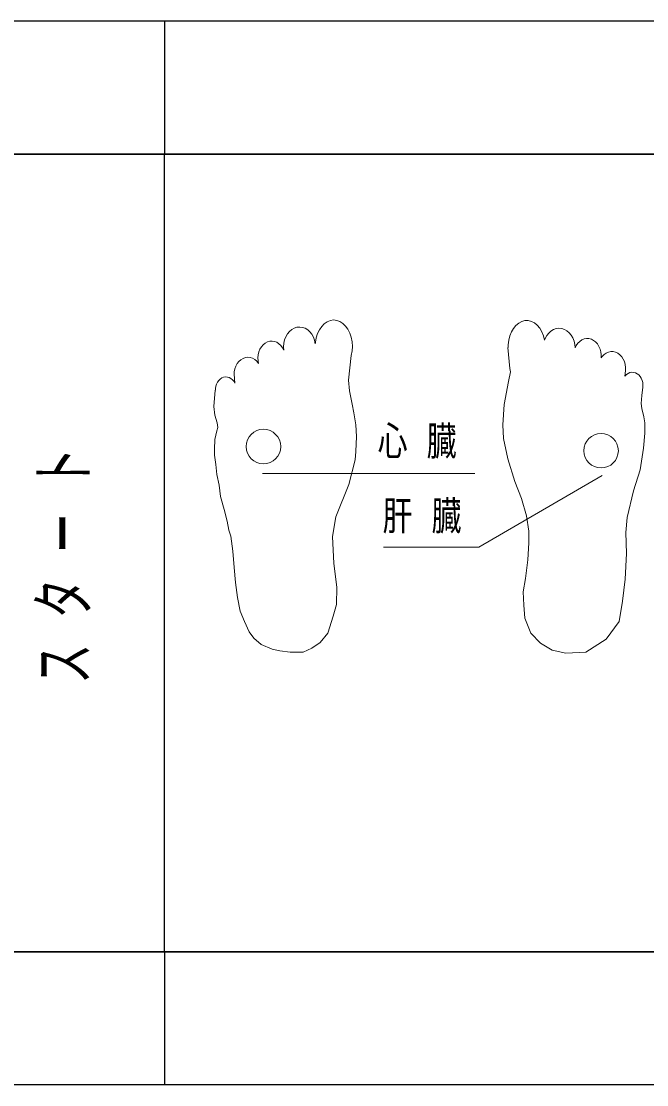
# Model space of a CAD drawing. Units: millimetres on the paper. Extents: x -365 to 0, y -12 to 257.
# Drawn here: x -253.82 to -244.4, y 178.42 to 194.42 of the extents above; entities that cross this region are included whole.
import ezdxf

# ---------------------------------------------------------------- set-up
doc = ezdxf.new("R2010")
doc.units = ezdxf.units.MM
doc.layers.add('LY_1', color=7, linetype='Continuous', lineweight=13)
doc.styles.add('ＭＳ ゴシック', font='')
doc.styles.get('ＭＳ ゴシック').set_extended_font_data('MS Gothic')

msp = doc.modelspace()

# ---------------------------------------------------------------- linework, layer by layer
at = {"layer": 'LY_1', "lineweight": 25}
for p, q in [((-251.663, 194.421), (-263.663, 194.421)), ((-239.663, 194.421), (-251.663, 194.421)), ((-251.663, 194.421), (-251.663, 192.421)), ((-251.663, 194.421), (-251.663, 192.421)), ((-251.663, 192.421), (-263.663, 192.421)), ((-263.663, 192.421), (-251.663, 192.421)), ((-251.663, 180.421), (-251.663, 192.421)), ((-251.663, 192.421), (-227.663, 192.421)), ((-239.663, 192.421), (-251.663, 192.421)), ((-251.663, 180.421), (-251.663, 192.421)), ((-251.663, 180.421), (-263.663, 180.421)), ((-263.663, 180.421), (-251.663, 180.421)), ((-239.663, 180.421), (-251.663, 180.421)), ((-251.663, 180.421), (-251.663, 178.421)), ((-251.663, 180.421), (-251.663, 178.421)), ((-251.663, 180.421), (-227.663, 180.421)), ((-251.663, 178.421), (-263.663, 178.421)), ((-239.663, 178.421), (-251.663, 178.421))]:
    msp.add_line(p, q, dxfattribs=at)
at = {"layer": 'LY_1'}
for p, q in [((-249.166, 189.92), (-249.213, 189.901)), ((-249.118, 189.927), (-249.166, 189.92)), ((-249.069, 189.921), (-249.118, 189.927)), ((-249.022, 189.904), (-249.069, 189.921)), ((-249.748, 189.782), (-249.783, 189.753)), ((-249.71, 189.804), (-249.748, 189.782)), ((-249.67, 189.817), (-249.71, 189.804)), ((-249.628, 189.821), (-249.67, 189.817)), ((-249.587, 189.816), (-249.628, 189.821)), ((-249.546, 189.802), (-249.587, 189.816)), ((-249.508, 189.779), (-249.546, 189.802)), ((-249.474, 189.749), (-249.508, 189.779)), ((-249.331, 189.781), (-249.359, 189.723)), ((-249.297, 189.831), (-249.331, 189.781)), ((-249.258, 189.871), (-249.297, 189.831)), ((-249.213, 189.901), (-249.258, 189.871)), ((-248.978, 189.875), (-249.022, 189.904)), ((-248.937, 189.835), (-248.978, 189.875)), ((-248.902, 189.787), (-248.937, 189.835)), ((-248.874, 189.73), (-248.902, 189.787)), ((-246.41, 189.8), (-246.442, 189.747)), ((-246.373, 189.846), (-246.41, 189.8)), ((-246.331, 189.881), (-246.373, 189.845)), ((-246.285, 189.905), (-246.331, 189.881)), ((-246.237, 189.917), (-246.285, 189.905)), ((-246.188, 189.918), (-246.237, 189.917)), ((-246.14, 189.906), (-246.188, 189.918)), ((-246.094, 189.882), (-246.14, 189.906)), ((-246.052, 189.848), (-246.094, 189.882)), ((-246.014, 189.803), (-246.052, 189.848)), ((-245.983, 189.75), (-246.014, 189.803)), ((-245.845, 189.76), (-245.879, 189.73)), ((-245.807, 189.783), (-245.845, 189.76)), ((-245.767, 189.797), (-245.807, 189.783)), ((-245.725, 189.803), (-245.767, 189.797)), ((-245.684, 189.799), (-245.725, 189.803)), ((-245.643, 189.786), (-245.684, 189.799)), ((-245.605, 189.764), (-245.643, 189.786)), ((-245.57, 189.735), (-245.605, 189.764)), ((-250.08, 189.607), (-250.115, 189.597)), ((-250.044, 189.609), (-250.08, 189.607)), ((-250.008, 189.604), (-250.044, 189.609)), ((-249.973, 189.591), (-250.008, 189.604)), ((-249.855, 189.626), (-249.866, 189.576)), ((-249.837, 189.673), (-249.855, 189.626)), ((-249.813, 189.716), (-249.837, 189.673)), ((-249.783, 189.753), (-249.813, 189.716)), ((-249.445, 189.712), (-249.474, 189.749)), ((-249.421, 189.669), (-249.445, 189.712)), ((-249.404, 189.621), (-249.421, 189.669)), ((-249.394, 189.57), (-249.404, 189.621)), ((-249.379, 189.66), (-249.391, 189.593)), ((-249.359, 189.723), (-249.379, 189.66)), ((-248.853, 189.667), (-248.874, 189.73)), ((-248.84, 189.6), (-248.853, 189.667)), ((-248.835, 189.53), (-248.84, 189.6)), ((-246.482, 189.621), (-246.49, 189.552)), ((-246.466, 189.686), (-246.482, 189.621)), ((-246.442, 189.747), (-246.466, 189.686)), ((-245.958, 189.69), (-245.983, 189.75)), ((-245.941, 189.624), (-245.958, 189.69)), ((-245.931, 189.649), (-245.941, 189.624)), ((-245.908, 189.692), (-245.931, 189.649)), ((-245.879, 189.73), (-245.908, 189.692)), ((-245.54, 189.699), (-245.57, 189.735)), ((-245.516, 189.656), (-245.54, 189.699)), ((-245.498, 189.609), (-245.516, 189.656)), ((-245.486, 189.559), (-245.498, 189.609)), ((-245.411, 189.605), (-245.44, 189.577)), ((-245.379, 189.627), (-245.411, 189.605)), ((-245.345, 189.641), (-245.379, 189.627)), ((-245.309, 189.647), (-245.345, 189.641)), ((-245.273, 189.646), (-245.309, 189.647)), ((-245.237, 189.637), (-245.273, 189.646)), ((-245.203, 189.62), (-245.237, 189.637)), ((-245.173, 189.596), (-245.203, 189.62)), ((-250.244, 189.446), (-250.254, 189.403)), ((-250.227, 189.487), (-250.244, 189.446)), ((-250.205, 189.523), (-250.227, 189.487)), ((-250.179, 189.554), (-250.205, 189.523)), ((-250.149, 189.579), (-250.179, 189.554)), ((-250.115, 189.597), (-250.149, 189.579)), ((-249.941, 189.57), (-249.973, 189.591)), ((-249.912, 189.543), (-249.941, 189.57)), ((-249.887, 189.51), (-249.912, 189.543)), ((-249.867, 189.472), (-249.887, 189.51)), ((-249.866, 189.576), (-249.87, 189.524)), ((-249.87, 189.524), (-249.867, 189.472)), ((-249.391, 189.593), (-249.394, 189.57)), ((-248.851, 189.393), (-248.839, 189.461)), ((-248.839, 189.461), (-248.835, 189.53)), ((-246.497, 189.514), (-246.466, 189.197)), ((-246.49, 189.552), (-246.491, 189.514)), ((-245.482, 189.507), (-245.486, 189.559)), ((-245.464, 189.543), (-245.482, 189.507)), ((-245.44, 189.577), (-245.464, 189.543)), ((-245.146, 189.566), (-245.173, 189.596)), ((-245.123, 189.53), (-245.146, 189.566)), ((-245.106, 189.49), (-245.123, 189.53)), ((-245.095, 189.447), (-245.106, 189.49)), ((-245.089, 189.402), (-245.095, 189.447)), ((-244.981, 189.444), (-245.015, 189.429)), ((-244.945, 189.452), (-244.981, 189.444)), ((-244.909, 189.451), (-244.945, 189.452)), ((-244.873, 189.443), (-244.909, 189.451)), ((-244.839, 189.427), (-244.873, 189.443)), ((-250.543, 189.303), (-250.568, 189.271)), ((-250.513, 189.329), (-250.543, 189.303)), ((-250.481, 189.349), (-250.513, 189.329)), ((-250.446, 189.361), (-250.481, 189.349)), ((-250.41, 189.365), (-250.446, 189.361)), ((-250.373, 189.362), (-250.41, 189.365)), ((-250.338, 189.35), (-250.373, 189.362)), ((-250.305, 189.331), (-250.338, 189.35)), ((-250.275, 189.306), (-250.305, 189.331)), ((-250.25, 189.274), (-250.275, 189.306)), ((-250.254, 189.403), (-250.258, 189.358)), ((-250.258, 189.358), (-250.256, 189.313)), ((-250.256, 189.313), (-250.25, 189.274)), ((-248.895, 189.021), (-248.851, 189.393)), ((-245.09, 189.357), (-245.089, 189.402)), ((-245.075, 189.378), (-245.09, 189.357)), ((-245.047, 189.407), (-245.075, 189.378)), ((-245.015, 189.429), (-245.047, 189.407)), ((-244.808, 189.404), (-244.839, 189.427)), ((-244.781, 189.374), (-244.808, 189.404)), ((-244.758, 189.339), (-244.781, 189.374)), ((-244.74, 189.3), (-244.758, 189.339)), ((-244.728, 189.257), (-244.74, 189.3)), ((-250.613, 189.148), (-250.616, 189.103)), ((-250.604, 189.192), (-250.613, 189.148)), ((-250.589, 189.233), (-250.604, 189.192)), ((-250.568, 189.271), (-250.589, 189.233)), ((-246.456, 189.146), (-246.486, 189.002)), ((-246.466, 189.197), (-246.456, 189.146)), ((-244.729, 189.122), (-244.731, 189.083)), ((-244.729, 189.122), (-244.723, 189.167)), ((-244.722, 189.212), (-244.728, 189.257)), ((-244.723, 189.167), (-244.722, 189.212)), ((-244.682, 189.124), (-244.707, 189.107)), ((-244.656, 189.135), (-244.682, 189.124)), ((-244.628, 189.14), (-244.656, 189.135)), ((-244.6, 189.138), (-244.628, 189.14)), ((-244.573, 189.131), (-244.6, 189.138)), ((-244.547, 189.118), (-244.573, 189.131)), ((-250.88, 188.962), (-250.891, 188.93)), ((-250.865, 188.992), (-250.88, 188.962)), ((-250.846, 189.017), (-250.865, 188.992)), ((-250.824, 189.038), (-250.846, 189.017)), ((-250.799, 189.055), (-250.824, 189.038)), ((-250.773, 189.065), (-250.799, 189.055)), ((-250.745, 189.07), (-250.773, 189.065)), ((-250.717, 189.068), (-250.745, 189.07)), ((-250.69, 189.061), (-250.717, 189.068)), ((-250.664, 189.047), (-250.69, 189.061)), ((-250.641, 189.028), (-250.664, 189.047)), ((-250.62, 189.005), (-250.641, 189.028)), ((-250.603, 188.977), (-250.62, 189.005)), ((-250.616, 189.103), (-250.612, 189.058)), ((-250.612, 189.058), (-250.609, 189.041)), ((-250.609, 189.041), (-250.603, 188.977)), ((-248.895, 189.021), (-248.877, 188.863)), ((-246.486, 189.002), (-246.548, 188.654)), ((-244.729, 189.086), (-244.731, 189.083)), ((-244.707, 189.107), (-244.729, 189.086)), ((-244.523, 189.1), (-244.547, 189.118)), ((-244.503, 189.077), (-244.523, 189.1)), ((-244.485, 189.049), (-244.503, 189.077)), ((-244.472, 189.018), (-244.485, 189.049)), ((-244.464, 188.985), (-244.472, 189.018)), ((-244.46, 188.951), (-244.464, 188.985)), ((-250.9, 188.869), (-250.919, 188.624)), ((-250.897, 188.896), (-250.898, 188.869)), ((-250.891, 188.93), (-250.897, 188.896)), ((-248.877, 188.863), (-248.839, 188.658)), ((-244.461, 188.916), (-244.477, 188.791)), ((-244.461, 188.916), (-244.46, 188.951)), ((-248.839, 188.658), (-248.811, 188.528)), ((-246.548, 188.654), (-246.568, 188.347)), ((-244.477, 188.791), (-244.487, 188.671)), ((-244.487, 188.671), (-244.475, 188.593)), ((-250.919, 188.624), (-250.905, 188.497)), ((-250.905, 188.497), (-250.869, 188.377)), ((-248.811, 188.528), (-248.783, 188.351)), ((-244.475, 188.593), (-244.447, 188.471)), ((-250.869, 188.377), (-250.862, 188.307)), ((-248.783, 188.351), (-248.774, 188.174)), ((-246.568, 188.347), (-246.558, 188.143)), ((-244.447, 188.471), (-244.43, 188.378)), ((-244.43, 188.225), (-244.43, 188.378)), ((-250.876, 188.258), (-250.905, 188.131)), ((-250.862, 188.307), (-250.876, 188.258)), ((-248.774, 188.174), (-248.783, 187.95)), ((-244.45, 188), (-244.43, 188.225)), ((-250.905, 188.131), (-250.912, 187.983)), ((-246.558, 188.143), (-246.497, 187.836)), ((-244.501, 187.672), (-244.45, 188)), ((-250.912, 187.983), (-250.912, 187.891)), ((-250.912, 187.891), (-250.89, 187.751)), ((-248.783, 187.95), (-248.791, 187.823)), ((-250.89, 187.751), (-250.876, 187.603)), ((-248.889, 187.45), (-248.791, 187.823)), ((-246.497, 187.836), (-246.388, 187.496)), ((-250.876, 187.603), (-250.841, 187.441)), ((-250.19, 187.617), (-246.993, 187.617)), ((-246.931, 186.509), (-245.075, 187.585)), ((-244.603, 187.355), (-244.501, 187.672)), ((-250.841, 187.441), (-250.82, 187.272)), ((-249.083, 186.963), (-248.889, 187.45)), ((-246.388, 187.496), (-246.291, 187.241)), ((-250.82, 187.272), (-250.764, 187.075)), ((-246.291, 187.241), (-246.212, 186.978)), ((-244.696, 186.956), (-244.603, 187.355)), ((-250.764, 187.075), (-250.721, 186.898)), ((-250.721, 186.898), (-250.693, 186.765)), ((-249.132, 186.671), (-249.083, 186.963)), ((-246.212, 186.978), (-246.177, 186.75)), ((-244.716, 186.731), (-244.696, 186.956)), ((-250.693, 186.765), (-250.665, 186.673)), ((-246.177, 186.75), (-246.177, 186.574)), ((-244.706, 186.413), (-244.716, 186.731)), ((-250.665, 186.673), (-250.637, 186.448)), ((-249.116, 186.265), (-249.132, 186.671)), ((-246.177, 186.574), (-246.194, 186.32)), ((-250.637, 186.448), (-250.616, 186.201)), ((-248.365, 186.509), (-246.931, 186.509)), ((-244.726, 186.025), (-244.706, 186.413)), ((-249.067, 185.909), (-249.116, 186.265)), ((-246.194, 186.32), (-246.23, 186.039)), ((-250.616, 186.201), (-250.595, 185.976)), ((-250.595, 185.976), (-250.567, 185.751)), ((-246.23, 186.039), (-246.265, 185.837)), ((-244.767, 185.697), (-244.726, 186.025)), ((-249.074, 185.645), (-249.067, 185.909)), ((-246.265, 185.837), (-246.256, 185.635)), ((-250.567, 185.751), (-250.524, 185.546)), ((-249.123, 185.469), (-249.074, 185.645)), ((-246.256, 185.635), (-246.238, 185.442)), ((-244.818, 185.39), (-244.767, 185.697)), ((-250.524, 185.546), (-250.461, 185.391)), ((-249.207, 185.215), (-249.123, 185.469)), ((-246.238, 185.442), (-246.151, 185.214)), ((-250.461, 185.391), (-250.39, 185.236)), ((-245.013, 185.124), (-244.818, 185.39)), ((-250.39, 185.236), (-250.32, 185.138)), ((-250.32, 185.138), (-250.207, 185.046)), ((-249.32, 185.074), (-249.207, 185.215)), ((-246.151, 185.214), (-246.001, 185.065)), ((-245.32, 184.93), (-245.013, 185.124)), ((-250.207, 185.046), (-250.045, 184.976)), ((-250.045, 184.976), (-249.926, 184.948)), ((-249.574, 184.927), (-249.447, 184.99)), ((-249.447, 184.99), (-249.32, 185.074)), ((-246.001, 185.065), (-245.826, 184.959)), ((-249.926, 184.948), (-249.771, 184.927)), ((-249.771, 184.927), (-249.574, 184.927)), ((-245.826, 184.959), (-245.624, 184.916)), ((-245.624, 184.916), (-245.32, 184.93))]:
    msp.add_line(p, q, dxfattribs=at)
for centre in [(-250.174, 188.022), (-245.091, 187.96)]:
    msp.add_circle(centre, 0.26, dxfattribs=at)

# ---------------------------------------------------------------- texts
at = {"layer": 'LY_1', "char_height": 0.4399, "attachment_point": 4, "style": 'ＭＳ ゴシック'}
for s, insert in [('\\T1.64;\\W0.75;心臓', (-248.454, 188.084)), ('\\T1.64;\\W0.75;肝臓', (-248.381, 186.958))]:
    msp.add_mtext(s, dxfattribs=dict(at, insert=insert))
at = {"layer": 'LY_1', "insert": (-253.163, 186.421), "char_height": 0.7331, "attachment_point": 5, "rotation": 90, "style": 'ＭＳ ゴシック'}
msp.add_mtext('\\T1.64;\\W0.6;スタート', dxfattribs=at)

doc.saveas('drawing.dxf')
